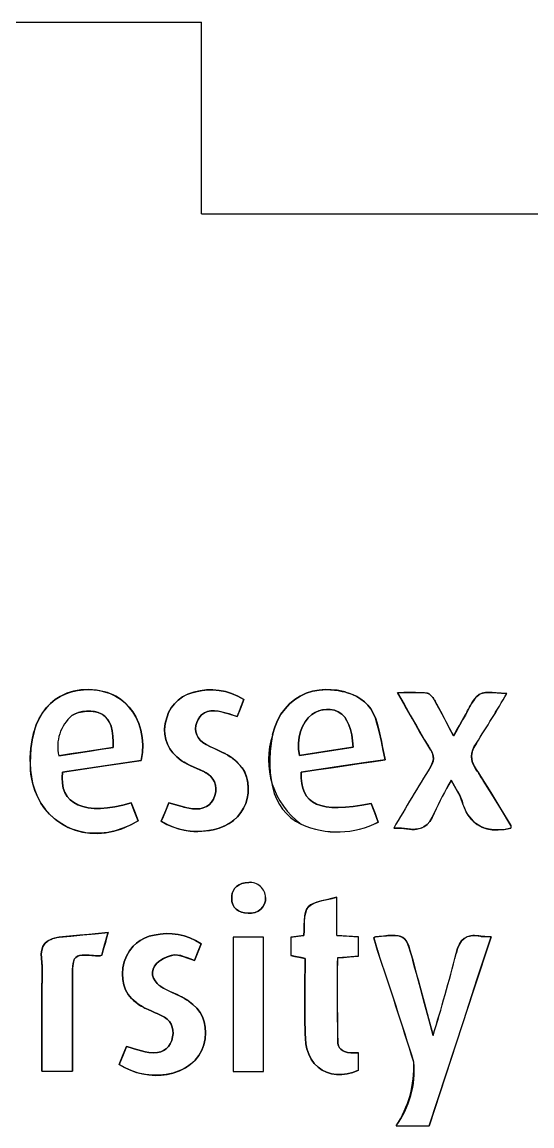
# Model space of a CAD drawing. Header units: millimetres. Extents: x 10 to 189, y 6 to 166.
# Drawn here: x 57.49 to 65.46, y 83.99 to 101.25 of the extents above; entities that cross this region are included whole.
import ezdxf

# ---------------------------------------------------------------- set-up
doc = ezdxf.new("R2010")
doc.units = ezdxf.units.MM

msp = doc.modelspace()

# ---------------------------------------------------------------- linework, layer by layer
at = {"color": 7, "linetype": 'Continuous'}
for p, q in [((40.295, 101.246), (60.295, 101.246)), ((60.295, 98.246), (60.295, 101.246)), ((60.295, 98.246), (80.295, 98.246)), ((61.826, 89.776), (62.663, 89.907)), ((59.349, 89.702), (58.123, 89.519)), ((65.129, 88.681), (65.129, 88.639)), ((62.41, 86.964), (62.41, 87.561)), ((60.289, 86.833), (60.187, 86.574)), ((60.788, 86.939), (60.788, 84.834)), ((61.264, 86.939), (60.788, 86.939)), ((61.264, 84.834), (61.264, 86.939)), ((61.691, 86.935), (61.691, 86.648)), ((62.746, 86.642), (62.746, 86.944)), ((62.747, 84.856), (62.747, 85.128)), ((57.799, 84.84), (58.278, 84.84)), ((60.788, 84.834), (61.264, 84.834)), ((63.336, 83.986), (63.854, 83.986))]:
    msp.add_line(p, q, dxfattribs=at)
at = {"color": 7, "linetype": 'Continuous', "lineweight": 15}
for p, q in [((60.295, 101.246), (40.295, 101.246)), ((60.295, 98.246), (60.295, 101.246)), ((80.295, 98.246), (60.295, 98.246))]:
    msp.add_line(p, q, dxfattribs=at)
at = {"color": 7, "linetype": 'Continuous', "flags": 128}
for points in [[(59.349, 89.702), (59.37, 89.824), (59.376, 89.944), (59.368, 90.061), (59.347, 90.173), (59.314, 90.28), (59.268, 90.381), (59.221, 90.459), (59.166, 90.531), (59.104, 90.596), (59.035, 90.653), (58.996, 90.679), (58.956, 90.704), (58.914, 90.725), (58.87, 90.744), (58.825, 90.761), (58.778, 90.774), (58.652, 90.799), (58.529, 90.809), (58.41, 90.804), (58.296, 90.784), (58.189, 90.75), (58.088, 90.703), (58.01, 90.653), (57.937, 90.593), (57.871, 90.525), (57.812, 90.449), (57.767, 90.374), (57.727, 90.293), (57.72, 90.277), (57.713, 90.26), (57.707, 90.243), (57.701, 90.226), (57.695, 90.208), (57.689, 90.19), (57.684, 90.172), (57.679, 90.154), (57.649, 90.022), (57.629, 89.886), (57.62, 89.771), (57.618, 89.656), (57.619, 89.646), (57.619, 89.637), (57.619, 89.628), (57.619, 89.618), (57.62, 89.596), (57.623, 89.55), (57.636, 89.446), (57.656, 89.347), (57.69, 89.235), (57.733, 89.131), (57.785, 89.035), (57.853, 88.937), (57.931, 88.849), (58.017, 88.773), (58.111, 88.707), (58.212, 88.653), (58.32, 88.611), (58.433, 88.581), (58.55, 88.564), (58.671, 88.56), (58.795, 88.57), (58.922, 88.594), (59.049, 88.633), (59.177, 88.687), (59.304, 88.756)], [(59.304, 88.756), (59.185, 88.691), (59.066, 88.639), (58.947, 88.601), (58.829, 88.575), (58.712, 88.562), (58.598, 88.561), (58.487, 88.571), (58.379, 88.593), (58.276, 88.626), (58.178, 88.67), (58.085, 88.723), (57.999, 88.787), (57.92, 88.861), (57.848, 88.943), (57.785, 89.035), (57.735, 89.128), (57.692, 89.228), (57.659, 89.335), (57.642, 89.409), (57.63, 89.486), (57.623, 89.556), (57.622, 89.565), (57.621, 89.575), (57.621, 89.584), (57.62, 89.594), (57.62, 89.603), (57.62, 89.612), (57.619, 89.749), (57.629, 89.886), (57.649, 90.022), (57.67, 90.121), (57.677, 90.146), (57.678, 90.152), (57.679, 90.154), (57.679, 90.154), (57.679, 90.154), (57.713, 90.258), (57.756, 90.354), (57.808, 90.442), (57.867, 90.521), (57.934, 90.591), (58.008, 90.651), (58.088, 90.703), (58.172, 90.743), (58.261, 90.775), (58.355, 90.796), (58.452, 90.807), (58.505, 90.809), (58.558, 90.808), (58.612, 90.804), (58.667, 90.797), (58.722, 90.787), (58.778, 90.774), (58.868, 90.745), (58.952, 90.706), (59.029, 90.657), (59.1, 90.599), (59.164, 90.533), (59.22, 90.46), (59.268, 90.381), (59.314, 90.28), (59.347, 90.173), (59.368, 90.061), (59.376, 89.944), (59.37, 89.824), (59.349, 89.702)], [(60.957, 90.651), (60.861, 90.704), (60.764, 90.746), (60.667, 90.777), (60.57, 90.796), (60.472, 90.805), (60.373, 90.803), (60.274, 90.791), (60.174, 90.769), (60.08, 90.737), (59.997, 90.694), (59.929, 90.645), (59.87, 90.588), (59.821, 90.522), (59.781, 90.449), (59.756, 90.384), (59.737, 90.315), (59.723, 90.241), (59.718, 90.174), (59.72, 90.109), (59.735, 90.03), (59.761, 89.954), (59.798, 89.883), (59.847, 89.817), (59.907, 89.756), (59.977, 89.701), (60.03, 89.667), (60.065, 89.649), (60.085, 89.638), (60.106, 89.628), (60.127, 89.618), (60.21, 89.58), (60.317, 89.533), (60.339, 89.522), (60.362, 89.509), (60.384, 89.495), (60.405, 89.481), (60.423, 89.465), (60.44, 89.449), (60.473, 89.408), (60.497, 89.364), (60.513, 89.316), (60.519, 89.264), (60.516, 89.209), (60.503, 89.151)], [(60.503, 89.151), (60.516, 89.209), (60.519, 89.264), (60.513, 89.316), (60.497, 89.364), (60.473, 89.408), (60.44, 89.449), (60.406, 89.48), (60.365, 89.508), (60.319, 89.532), (60.292, 89.544), (60.265, 89.557), (60.238, 89.568), (60.21, 89.58), (60.105, 89.629), (60.059, 89.652), (60.047, 89.658), (60.023, 89.672), (60, 89.686), (59.977, 89.701), (59.907, 89.756), (59.847, 89.817), (59.798, 89.883), (59.761, 89.954), (59.735, 90.03), (59.72, 90.109), (59.718, 90.191), (59.729, 90.279), (59.751, 90.367), (59.781, 90.449), (59.821, 90.522), (59.87, 90.588), (59.929, 90.645), (59.997, 90.694), (60.065, 90.73), (60.141, 90.759), (60.224, 90.781), (60.307, 90.796), (60.39, 90.804), (60.472, 90.805), (60.57, 90.796), (60.667, 90.777), (60.764, 90.746), (60.861, 90.704), (60.957, 90.651)], [(63.162, 89.712), (63.132, 89.855), (63.105, 89.995), (63.076, 90.13), (63.057, 90.208), (63.036, 90.285), (63.012, 90.361), (62.978, 90.441), (62.939, 90.506), (62.894, 90.564), (62.841, 90.616), (62.783, 90.661), (62.719, 90.7), (62.665, 90.726), (62.608, 90.748), (62.556, 90.765), (62.549, 90.767), (62.542, 90.769), (62.535, 90.771), (62.528, 90.773), (62.521, 90.775), (62.511, 90.777), (62.414, 90.797), (62.318, 90.807), (62.225, 90.809), (62.135, 90.801), (62.03, 90.782), (61.931, 90.75), (61.837, 90.706), (61.75, 90.651), (61.67, 90.586), (61.599, 90.509), (61.536, 90.423), (61.483, 90.327), (61.439, 90.221), (61.406, 90.106)], [(61.406, 90.106), (61.439, 90.221), (61.483, 90.327), (61.536, 90.423), (61.599, 90.509), (61.67, 90.586), (61.75, 90.651), (61.837, 90.706), (61.931, 90.75), (62.03, 90.782), (62.135, 90.801), (62.192, 90.807), (62.25, 90.809), (62.31, 90.807), (62.37, 90.802), (62.431, 90.794), (62.493, 90.781), (62.533, 90.772), (62.56, 90.764), (62.642, 90.735), (62.719, 90.7), (62.783, 90.661), (62.841, 90.616), (62.894, 90.564), (62.939, 90.506), (62.978, 90.441), (63.016, 90.35), (63.042, 90.264), (63.065, 90.177), (63.086, 90.087), (63.105, 89.996), (63.123, 89.903), (63.142, 89.808), (63.162, 89.712)], [(60.852, 90.386), (60.882, 90.461), (60.911, 90.534), (60.957, 90.651)], [(60.957, 90.651), (60.899, 90.503), (60.852, 90.386)], [(64.231, 90.083), (64.158, 90.223), (64.089, 90.354), (64.023, 90.48), (63.957, 90.602), (63.94, 90.632), (63.935, 90.641), (63.929, 90.65), (63.923, 90.66), (63.917, 90.669), (63.91, 90.679), (63.903, 90.688), (63.883, 90.712), (63.862, 90.733), (63.851, 90.741), (63.839, 90.748), (63.828, 90.752), (63.814, 90.755), (63.778, 90.758), (63.637, 90.763), (63.549, 90.763), (63.456, 90.761), (63.357, 90.76)], [(63.357, 90.76), (63.476, 90.761), (63.587, 90.763), (63.692, 90.763), (63.793, 90.757), (63.82, 90.754), (63.829, 90.752), (63.838, 90.748), (63.848, 90.743), (63.857, 90.737), (63.867, 90.729), (63.888, 90.707), (63.908, 90.683), (63.917, 90.669), (63.926, 90.656), (63.934, 90.643), (63.943, 90.626), (63.967, 90.584), (64.058, 90.414), (64.113, 90.309), (64.171, 90.199), (64.231, 90.083)], [(63.357, 90.76), (63.459, 90.581), (63.557, 90.409), (63.652, 90.243), (63.776, 90.029), (63.831, 89.937), (63.839, 89.925), (63.846, 89.913), (63.853, 89.901), (63.86, 89.889), (63.868, 89.877), (63.875, 89.865), (63.9, 89.817), (63.914, 89.773), (63.918, 89.731), (63.912, 89.689), (63.896, 89.646), (63.871, 89.6)], [(63.871, 89.6), (63.895, 89.643), (63.911, 89.684), (63.918, 89.723), (63.916, 89.763), (63.907, 89.799), (63.891, 89.837), (63.886, 89.845), (63.881, 89.854), (63.876, 89.863), (63.861, 89.887), (63.845, 89.914), (63.829, 89.94), (63.814, 89.966), (63.702, 90.155), (63.591, 90.349), (63.477, 90.55), (63.357, 90.76)], [(65.064, 90.746), (64.976, 90.754), (64.901, 90.76), (64.835, 90.764), (64.78, 90.764), (64.732, 90.761), (64.679, 90.75), (64.635, 90.731), (64.597, 90.702), (64.569, 90.672), (64.542, 90.635), (64.514, 90.589), (64.484, 90.536), (64.45, 90.473), (64.43, 90.435), (64.417, 90.411), (64.374, 90.334), (64.329, 90.255), (64.282, 90.172), (64.231, 90.083)], [(64.231, 90.083), (64.279, 90.168), (64.325, 90.247), (64.368, 90.323), (64.421, 90.419), (64.427, 90.43), (64.433, 90.44), (64.438, 90.451), (64.453, 90.479), (64.469, 90.507), (64.483, 90.534), (64.497, 90.559), (64.531, 90.616), (64.563, 90.663), (64.594, 90.7), (64.628, 90.727), (64.666, 90.746), (64.71, 90.758), (64.75, 90.763), (64.797, 90.764), (64.85, 90.763), (64.912, 90.759), (64.983, 90.754), (65.064, 90.746)], [(58.27, 90.403), (58.318, 90.429), (58.373, 90.449), (58.433, 90.463), (58.495, 90.471), (58.549, 90.472), (58.602, 90.468), (58.614, 90.466), (58.625, 90.464), (58.636, 90.462), (58.647, 90.459), (58.658, 90.457), (58.668, 90.454), (58.678, 90.45), (58.74, 90.422), (58.79, 90.386), (58.829, 90.343), (58.859, 90.293), (58.881, 90.238), (58.899, 90.162), (58.908, 90.08), (58.912, 89.994), (58.912, 89.905)], [(58.912, 89.905), (58.912, 89.994), (58.908, 90.08), (58.899, 90.162), (58.881, 90.238), (58.861, 90.29), (58.833, 90.337), (58.798, 90.378), (58.784, 90.391), (58.77, 90.402), (58.754, 90.414), (58.736, 90.424), (58.718, 90.434), (58.699, 90.442), (58.678, 90.45), (58.623, 90.464), (58.563, 90.471), (58.5, 90.471), (58.436, 90.464), (58.375, 90.45), (58.319, 90.429), (58.27, 90.403)], [(60.366, 89.952), (60.317, 89.983), (60.276, 90.019), (60.244, 90.058), (60.22, 90.101), (60.206, 90.147), (60.201, 90.197), (60.206, 90.245), (60.219, 90.295), (60.24, 90.343), (60.266, 90.383), (60.296, 90.416), (60.34, 90.446), (60.389, 90.466), (60.442, 90.476), (60.499, 90.477), (60.563, 90.47), (60.61, 90.46), (60.658, 90.447), (60.706, 90.433), (60.754, 90.417), (60.803, 90.401), (60.852, 90.386)], [(60.852, 90.386), (60.809, 90.399), (60.766, 90.413), (60.724, 90.427), (60.682, 90.44), (60.64, 90.452), (60.599, 90.462), (60.557, 90.471), (60.499, 90.477), (60.442, 90.476), (60.389, 90.466), (60.34, 90.446), (60.296, 90.416), (60.266, 90.383), (60.24, 90.343), (60.219, 90.295), (60.206, 90.245), (60.201, 90.197), (60.206, 90.147), (60.22, 90.101), (60.244, 90.058), (60.276, 90.019), (60.317, 89.983), (60.366, 89.952)], [(62.663, 89.907), (62.655, 90.009), (62.642, 90.102), (62.622, 90.184), (62.598, 90.258), (62.567, 90.321), (62.532, 90.375), (62.485, 90.424), (62.432, 90.461), (62.372, 90.485), (62.306, 90.498), (62.249, 90.499), (62.187, 90.493), (62.127, 90.477), (62.072, 90.452), (62.02, 90.419), (61.962, 90.367), (61.912, 90.305), (61.872, 90.233), (61.84, 90.153), (61.819, 90.066), (61.809, 89.973), (61.811, 89.876), (61.826, 89.776)], [(61.826, 89.776), (61.811, 89.876), (61.809, 89.973), (61.819, 90.066), (61.84, 90.153), (61.872, 90.233), (61.912, 90.305), (61.962, 90.367), (62.02, 90.419), (62.085, 90.459), (62.157, 90.486), (62.234, 90.498), (62.306, 90.498), (62.372, 90.485), (62.432, 90.461), (62.485, 90.424), (62.532, 90.375), (62.567, 90.321), (62.598, 90.258), (62.622, 90.184), (62.642, 90.102), (62.655, 90.009), (62.663, 89.907)], [(61.406, 90.106), (61.382, 89.973), (61.369, 89.838), (61.364, 89.718), (61.364, 89.665), (61.364, 89.658), (61.364, 89.652), (61.364, 89.645), (61.364, 89.638), (61.364, 89.631), (61.364, 89.624), (61.369, 89.509), (61.381, 89.398), (61.402, 89.29), (61.431, 89.186), (61.471, 89.088), (61.512, 89.011), (61.562, 88.938), (61.62, 88.871), (61.687, 88.809), (61.764, 88.753), (61.852, 88.704)], [(61.022, 89.187), (61.025, 89.272), (61.019, 89.352), (61.003, 89.427), (60.978, 89.497), (60.943, 89.563), (60.9, 89.62), (60.85, 89.674), (60.79, 89.725), (60.745, 89.757), (60.697, 89.787), (60.685, 89.794), (60.673, 89.8), (60.662, 89.807), (60.65, 89.813), (60.637, 89.82), (60.625, 89.826), (60.612, 89.832), (60.529, 89.871), (60.446, 89.909), (60.366, 89.952)], [(60.366, 89.952), (60.426, 89.92), (60.488, 89.89), (60.592, 89.842), (60.604, 89.836), (60.625, 89.826), (60.667, 89.804), (60.706, 89.781), (60.743, 89.758), (60.778, 89.734), (60.81, 89.709), (60.875, 89.649), (60.928, 89.585), (60.969, 89.516), (60.999, 89.442), (61.017, 89.363), (61.025, 89.278), (61.022, 89.187)], [(65.129, 88.681), (64.98, 88.927), (64.831, 89.174), (64.696, 89.389), (64.683, 89.41), (64.67, 89.431), (64.656, 89.452), (64.642, 89.473), (64.629, 89.494), (64.615, 89.515), (64.601, 89.535), (64.588, 89.556), (64.555, 89.611), (64.531, 89.663), (64.517, 89.714), (64.512, 89.764), (64.517, 89.814), (64.532, 89.864), (64.555, 89.917), (64.589, 89.971)], [(64.589, 89.971), (64.548, 89.903), (64.523, 89.838), (64.513, 89.775), (64.517, 89.713), (64.523, 89.688), (64.531, 89.663), (64.542, 89.637), (64.554, 89.611), (64.569, 89.585), (64.587, 89.557), (64.621, 89.506), (64.656, 89.453), (64.816, 89.197), (64.973, 88.939), (65.129, 88.681)], [(58.063, 89.772), (58.307, 89.81), (58.543, 89.847), (58.727, 89.876), (58.912, 89.905)], [(58.912, 89.905), (58.677, 89.868), (58.442, 89.832), (58.255, 89.802), (58.063, 89.772)], [(62.663, 89.907), (62.425, 89.87), (62.19, 89.833), (61.826, 89.776)], [(58.123, 89.519), (58.809, 89.621), (59.349, 89.702)], [(61.851, 89.517), (62.084, 89.552), (62.32, 89.587), (62.561, 89.623), (62.756, 89.651), (62.956, 89.681), (63.162, 89.712)], [(63.162, 89.712), (62.9, 89.673), (62.649, 89.636), (62.406, 89.599), (62.126, 89.558), (61.851, 89.517)], [(59.197, 89.039), (59.065, 89.003), (58.941, 88.976), (58.824, 88.959), (58.716, 88.95), (58.615, 88.951), (58.523, 88.961), (58.439, 88.979), (58.364, 89.006), (58.299, 89.042), (58.243, 89.086), (58.197, 89.138), (58.161, 89.198), (58.135, 89.267), (58.12, 89.343), (58.116, 89.427), (58.123, 89.519)], [(58.123, 89.519), (58.116, 89.427), (58.12, 89.343), (58.135, 89.267), (58.161, 89.198), (58.197, 89.138), (58.243, 89.086), (58.299, 89.042), (58.364, 89.006), (58.439, 88.979), (58.523, 88.961), (58.615, 88.951), (58.716, 88.95), (58.824, 88.959), (58.941, 88.976), (59.065, 89.003), (59.197, 89.039)], [(62.947, 89.026), (62.801, 89), (62.666, 88.981), (62.543, 88.969), (62.431, 88.964), (62.33, 88.966), (62.24, 88.976), (62.16, 88.994), (62.09, 89.019), (62.03, 89.052), (61.979, 89.093), (61.937, 89.142), (61.904, 89.2), (61.879, 89.266), (61.862, 89.341), (61.853, 89.424), (61.851, 89.517)], [(61.851, 89.517), (61.853, 89.424), (61.862, 89.341), (61.879, 89.266), (61.904, 89.2), (61.937, 89.142), (61.979, 89.093), (62.03, 89.052), (62.09, 89.019), (62.16, 88.994), (62.24, 88.976), (62.33, 88.966), (62.431, 88.964), (62.543, 88.969), (62.666, 88.981), (62.801, 89), (62.947, 89.026)], [(64.196, 89.39), (64.247, 89.298), (64.294, 89.217), (64.329, 89.153), (64.356, 89.09), (64.36, 89.077), (64.365, 89.062), (64.38, 89.014), (64.397, 88.97), (64.416, 88.928), (64.435, 88.889), (64.457, 88.852), (64.48, 88.819), (64.537, 88.752), (64.601, 88.699), (64.673, 88.659), (64.751, 88.632), (64.836, 88.617), (64.928, 88.613), (65.025, 88.62), (65.129, 88.639)], [(65.129, 88.639), (65.037, 88.622), (64.949, 88.614), (64.866, 88.614), (64.788, 88.624), (64.715, 88.643), (64.648, 88.671), (64.579, 88.715), (64.517, 88.772), (64.463, 88.843), (64.431, 88.897), (64.402, 88.957), (64.397, 88.97), (64.392, 88.983), (64.387, 88.996), (64.382, 89.009), (64.377, 89.023), (64.373, 89.037), (64.368, 89.051), (64.364, 89.065), (64.335, 89.141), (64.294, 89.217), (64.247, 89.298), (64.196, 89.39)], [(59.666, 88.75), (59.755, 88.7), (59.845, 88.66), (59.936, 88.63), (60.026, 88.609), (60.117, 88.596), (60.177, 88.592), (60.237, 88.591), (60.297, 88.593), (60.357, 88.598), (60.417, 88.606), (60.478, 88.617), (60.568, 88.641), (60.651, 88.674), (60.727, 88.715), (60.796, 88.764), (60.856, 88.821), (60.908, 88.884), (60.951, 88.953), (60.985, 89.027), (61.008, 89.105), (61.022, 89.187)], [(61.022, 89.187), (61.008, 89.105), (60.985, 89.027), (60.951, 88.953), (60.908, 88.884), (60.856, 88.821), (60.806, 88.773), (60.751, 88.731), (60.69, 88.693), (60.624, 88.662), (60.553, 88.636), (60.478, 88.617), (60.375, 88.6), (60.272, 88.592), (60.17, 88.592), (60.068, 88.602), (59.967, 88.622), (59.866, 88.653), (59.766, 88.695), (59.666, 88.75)], [(60.503, 89.151), (60.481, 89.094), (60.451, 89.046), (60.414, 89.008), (60.37, 88.979), (60.338, 88.964), (60.305, 88.954), (60.269, 88.946), (60.231, 88.943), (60.193, 88.942), (60.153, 88.946), (60.063, 88.961), (59.972, 88.984), (59.88, 89.01), (59.786, 89.036)], [(59.786, 89.036), (59.891, 89.007), (59.994, 88.978), (60.02, 88.971), (60.047, 88.964), (60.073, 88.959), (60.1, 88.953), (60.126, 88.949), (60.153, 88.946), (60.212, 88.942), (60.269, 88.946), (60.322, 88.958), (60.37, 88.979), (60.414, 89.008), (60.451, 89.046), (60.481, 89.094), (60.503, 89.151)], [(59.304, 88.756), (59.244, 88.914), (59.197, 89.039)], [(59.197, 89.039), (59.257, 88.88), (59.304, 88.756)], [(59.786, 89.036), (59.754, 88.96), (59.721, 88.882), (59.694, 88.818), (59.666, 88.75)], [(59.666, 88.75), (59.702, 88.835), (59.736, 88.916), (59.786, 89.036)], [(63.057, 88.738), (63.024, 88.826), (62.993, 88.907), (62.947, 89.026)], [(62.947, 89.026), (62.976, 88.951), (63.006, 88.873), (63.031, 88.808), (63.057, 88.738)], [(63.297, 88.643), (63.361, 88.64), (63.417, 88.639), (63.458, 88.637), (63.497, 88.633), (63.509, 88.631), (63.544, 88.626), (63.583, 88.623), (63.62, 88.623), (63.654, 88.625), (63.715, 88.639), (63.77, 88.664), (63.818, 88.7), (63.86, 88.747), (63.897, 88.806), (63.929, 88.877)], [(63.929, 88.877), (63.897, 88.806), (63.86, 88.747), (63.818, 88.7), (63.77, 88.664), (63.73, 88.644), (63.686, 88.631), (63.639, 88.624), (63.624, 88.623), (63.609, 88.622), (63.594, 88.622), (63.578, 88.623), (63.562, 88.624), (63.545, 88.626), (63.529, 88.628), (63.511, 88.631), (63.466, 88.636), (63.417, 88.639), (63.361, 88.64), (63.297, 88.643)], [(61.032, 87.794), (60.976, 87.787), (60.926, 87.775), (60.881, 87.757), (60.843, 87.731), (60.812, 87.699), (60.788, 87.659), (60.776, 87.624), (60.768, 87.584), (60.766, 87.54), (60.77, 87.497), (60.783, 87.448), (60.806, 87.408), (60.836, 87.374), (60.874, 87.349), (60.918, 87.33), (60.967, 87.317), (61.021, 87.31), (61.078, 87.311), (61.132, 87.323), (61.18, 87.345), (61.221, 87.375), (61.254, 87.412), (61.279, 87.456), (61.293, 87.504), (61.295, 87.557)], [(61.295, 87.557), (61.293, 87.504), (61.279, 87.456), (61.254, 87.412), (61.221, 87.375), (61.18, 87.345), (61.132, 87.323), (61.078, 87.311), (61.021, 87.31), (60.967, 87.317), (60.918, 87.33), (60.874, 87.349), (60.836, 87.374), (60.806, 87.408), (60.783, 87.448), (60.77, 87.497), (60.766, 87.54), (60.768, 87.584), (60.776, 87.624), (60.788, 87.659), (60.812, 87.699), (60.843, 87.731), (60.881, 87.757), (60.926, 87.775), (60.976, 87.787), (61.032, 87.794)], [(62.41, 87.561), (62.328, 87.54), (62.246, 87.522), (62.167, 87.505), (62.094, 87.486), (62.042, 87.466), (61.998, 87.441), (61.962, 87.41), (61.936, 87.37), (61.917, 87.314), (61.906, 87.251), (61.901, 87.181), (61.899, 87.109), (61.897, 87.036), (61.891, 86.965)], [(61.891, 86.965), (61.897, 87.041), (61.899, 87.119), (61.902, 87.196), (61.908, 87.269), (61.918, 87.321), (61.935, 87.368), (61.96, 87.408), (61.996, 87.44), (62.049, 87.469), (62.112, 87.491), (62.182, 87.509), (62.257, 87.524), (62.334, 87.541), (62.41, 87.561)], [(58.835, 87.008), (58.683, 86.994), (58.536, 86.981), (58.394, 86.968), (58.34, 86.963), (58.285, 86.958), (58.231, 86.952), (58.177, 86.947), (58.124, 86.941), (58.07, 86.935), (57.999, 86.923), (57.938, 86.903), (57.887, 86.874), (57.846, 86.837), (57.816, 86.79), (57.798, 86.734), (57.791, 86.676), (57.792, 86.611), (57.798, 86.544), (57.803, 86.479), (57.805, 86.414), (57.806, 86.348), (57.805, 86.283), (57.802, 86.138), (57.799, 85.994), (57.799, 85.97), (57.799, 85.931), (57.799, 85.892), (57.799, 85.853), (57.799, 85.814), (57.799, 85.775), (57.799, 85.59), (57.799, 84.84)], [(57.799, 84.84), (57.799, 85.642), (57.799, 85.839), (57.799, 85.87), (57.799, 85.901), (57.799, 85.932), (57.799, 85.963), (57.799, 85.986), (57.802, 86.135), (57.805, 86.306), (57.803, 86.475), (57.799, 86.541), (57.792, 86.609), (57.791, 86.675), (57.798, 86.734), (57.816, 86.79), (57.846, 86.837), (57.887, 86.874), (57.911, 86.89), (57.938, 86.903), (57.967, 86.914), (57.999, 86.923), (58.033, 86.93), (58.07, 86.935), (58.253, 86.955), (58.44, 86.972), (58.632, 86.99), (58.835, 87.008)], [(58.737, 86.657), (58.76, 86.74), (58.785, 86.831), (58.8, 86.885), (58.817, 86.943), (58.835, 87.008)], [(58.835, 87.008), (58.812, 86.927), (58.792, 86.855), (58.774, 86.791), (58.755, 86.722), (58.737, 86.657)], [(60.289, 86.833), (60.201, 86.887), (60.112, 86.929), (60.022, 86.96), (59.93, 86.98), (59.838, 86.99), (59.744, 86.992), (59.65, 86.985), (59.555, 86.971), (59.476, 86.951), (59.404, 86.923), (59.337, 86.887), (59.277, 86.844), (59.224, 86.794), (59.167, 86.722), (59.121, 86.641), (59.088, 86.552), (59.067, 86.456)], [(59.067, 86.456), (59.088, 86.552), (59.121, 86.641), (59.167, 86.722), (59.224, 86.794), (59.277, 86.844), (59.337, 86.887), (59.404, 86.923), (59.476, 86.951), (59.555, 86.971), (59.65, 86.985), (59.744, 86.992), (59.838, 86.99), (59.93, 86.98), (60.022, 86.96), (60.112, 86.929), (60.201, 86.887), (60.289, 86.833)], [(60.187, 86.574), (60.243, 86.718), (60.289, 86.833)], [(61.891, 86.965), (61.78, 86.948), (61.691, 86.935)], [(61.691, 86.935), (61.804, 86.952), (61.891, 86.965)], [(62.746, 86.944), (62.652, 86.949), (62.56, 86.955), (62.487, 86.959), (62.41, 86.964)], [(62.41, 86.964), (62.507, 86.958), (62.6, 86.953), (62.746, 86.944)], [(63.912, 85.398), (63.844, 85.655), (63.778, 85.9), (63.714, 86.138), (63.652, 86.37), (63.63, 86.451), (63.609, 86.532), (63.584, 86.623), (63.561, 86.704), (63.54, 86.772), (63.519, 86.828), (63.496, 86.872), (63.471, 86.907), (63.441, 86.932), (63.407, 86.95), (63.367, 86.96), (63.319, 86.965), (63.262, 86.965), (63.204, 86.961), (63.137, 86.955), (63.071, 86.948), (63.039, 86.944), (63.025, 86.943), (63.021, 86.942), (63.017, 86.942), (63.013, 86.941), (63.002, 86.936), (62.986, 86.925)], [(62.986, 86.925), (62.997, 86.932), (63.005, 86.938), (63.009, 86.94), (63.011, 86.941), (63.012, 86.941), (63.013, 86.941), (63.013, 86.941), (63.013, 86.941), (63.013, 86.941), (63.013, 86.941), (63.013, 86.941), (63.013, 86.941), (63.105, 86.952), (63.185, 86.96), (63.253, 86.965), (63.311, 86.965), (63.363, 86.961), (63.405, 86.95), (63.441, 86.932), (63.468, 86.909), (63.492, 86.879), (63.513, 86.841), (63.532, 86.794), (63.552, 86.735), (63.572, 86.665), (63.595, 86.584), (63.618, 86.496), (63.64, 86.416), (63.661, 86.334), (63.683, 86.253), (63.705, 86.171), (63.772, 85.923), (63.84, 85.667), (63.912, 85.398)], [(62.986, 86.925), (63.019, 86.817), (63.046, 86.73)], [(63.046, 86.73), (63.012, 86.84), (62.986, 86.925)], [(63.854, 83.986), (64.122, 84.81), (64.392, 85.635), (64.604, 86.287), (64.818, 86.942)], [(64.818, 86.942), (64.546, 86.109), (64.276, 85.281), (63.854, 83.986)], [(64.818, 86.942), (64.766, 86.944), (64.722, 86.946), (64.658, 86.951), (64.65, 86.952), (64.627, 86.956), (64.593, 86.96), (64.561, 86.962), (64.532, 86.961), (64.504, 86.959), (64.446, 86.944), (64.398, 86.918), (64.357, 86.879), (64.323, 86.827), (64.296, 86.762), (64.274, 86.683)], [(64.274, 86.683), (64.296, 86.762), (64.324, 86.828), (64.357, 86.879), (64.398, 86.918), (64.447, 86.945), (64.484, 86.955), (64.525, 86.961), (64.569, 86.961), (64.618, 86.957), (64.652, 86.952), (64.663, 86.95), (64.708, 86.947), (64.758, 86.945), (64.818, 86.942)], [(58.278, 84.84), (58.278, 85.247), (58.278, 85.648), (58.278, 86.046), (58.278, 86.12), (58.278, 86.195), (58.278, 86.27), (58.278, 86.331), (58.279, 86.385), (58.28, 86.433), (58.282, 86.476), (58.287, 86.525), (58.297, 86.565), (58.31, 86.597), (58.33, 86.621), (58.354, 86.637), (58.386, 86.648), (58.425, 86.654), (58.473, 86.656), (58.523, 86.654), (58.581, 86.651), (58.638, 86.647), (58.646, 86.646), (58.655, 86.646), (58.663, 86.645), (58.671, 86.644), (58.68, 86.644), (58.688, 86.643), (58.709, 86.647), (58.737, 86.657)], [(58.737, 86.657), (58.72, 86.651), (58.706, 86.646), (58.696, 86.643), (58.692, 86.643), (58.69, 86.643), (58.689, 86.643), (58.689, 86.643), (58.689, 86.643), (58.689, 86.643), (58.689, 86.643), (58.688, 86.643), (58.688, 86.643), (58.608, 86.649), (58.539, 86.654), (58.481, 86.656), (58.431, 86.654), (58.389, 86.649), (58.356, 86.638), (58.33, 86.621), (58.307, 86.591), (58.292, 86.55), (58.284, 86.495), (58.28, 86.442), (58.279, 86.38), (58.278, 86.307), (58.278, 86.239), (58.278, 86.164), (58.278, 86.09), (58.278, 86.015), (58.278, 85.94), (58.278, 85.865), (58.278, 85.791), (58.278, 85.319), (58.278, 84.84)], [(59.56, 86.484), (59.592, 86.524), (59.634, 86.561), (59.683, 86.593), (59.737, 86.62), (59.792, 86.641), (59.847, 86.655), (59.896, 86.659), (59.951, 86.653), (60.007, 86.637), (60.066, 86.616), (60.126, 86.594), (60.187, 86.574)], [(60.187, 86.574), (60.131, 86.592), (60.077, 86.612), (60.023, 86.632), (59.971, 86.648), (59.92, 86.658), (59.872, 86.659), (59.82, 86.649), (59.759, 86.629), (59.699, 86.602), (59.644, 86.568), (59.596, 86.528), (59.56, 86.484)], [(60.349, 85.347), (60.355, 85.442), (60.35, 85.531), (60.335, 85.613), (60.308, 85.689), (60.271, 85.759), (60.221, 85.825), (60.16, 85.885), (60.08, 85.946), (59.984, 86.003), (59.968, 86.011), (59.96, 86.015), (59.953, 86.018), (59.945, 86.022), (59.938, 86.026), (59.93, 86.029), (59.923, 86.033), (59.828, 86.076), (59.797, 86.09), (59.766, 86.105), (59.736, 86.12), (59.706, 86.136), (59.673, 86.156), (59.635, 86.183), (59.602, 86.214), (59.569, 86.254), (59.545, 86.296), (59.531, 86.341), (59.528, 86.388), (59.537, 86.436), (59.56, 86.484)], [(59.56, 86.484), (59.537, 86.436), (59.528, 86.388), (59.531, 86.341), (59.545, 86.296), (59.569, 86.254), (59.602, 86.214), (59.65, 86.172), (59.701, 86.139), (59.742, 86.117), (59.785, 86.096), (59.828, 86.076), (59.948, 86.021), (59.962, 86.014), (59.984, 86.003), (60.024, 85.981), (60.061, 85.958), (60.097, 85.935), (60.13, 85.91), (60.16, 85.885), (60.221, 85.825), (60.271, 85.759), (60.308, 85.689), (60.335, 85.613), (60.35, 85.531), (60.355, 85.442), (60.349, 85.347)], [(61.691, 86.648), (61.753, 86.636), (61.814, 86.625), (61.862, 86.616), (61.914, 86.606)], [(61.914, 86.606), (61.849, 86.618), (61.787, 86.63), (61.691, 86.648)], [(61.914, 86.606), (61.911, 86.135), (61.91, 85.666), (61.911, 85.588), (61.913, 85.51), (61.914, 85.433), (61.917, 85.355), (61.924, 85.271), (61.94, 85.193), (61.969, 85.107), (62.008, 85.03), (62.057, 84.963), (62.115, 84.906), (62.181, 84.859), (62.249, 84.825), (62.324, 84.802), (62.402, 84.789), (62.485, 84.788), (62.57, 84.798), (62.658, 84.821), (62.747, 84.856)], [(62.747, 84.856), (62.658, 84.821), (62.57, 84.798), (62.485, 84.788), (62.402, 84.789), (62.324, 84.802), (62.249, 84.825), (62.181, 84.859), (62.115, 84.906), (62.057, 84.963), (62.008, 85.03), (61.969, 85.107), (61.94, 85.193), (61.924, 85.271), (61.917, 85.355), (61.914, 85.433), (61.913, 85.51), (61.911, 85.588), (61.91, 85.666), (61.911, 86.135), (61.914, 86.606)], [(62.418, 86.613), (62.515, 86.621), (62.607, 86.63), (62.746, 86.642)], [(62.746, 86.642), (62.568, 86.626), (62.495, 86.62), (62.418, 86.613)], [(59.067, 86.456), (59.059, 86.362), (59.063, 86.273), (59.079, 86.191), (59.108, 86.114), (59.149, 86.043), (59.203, 85.977), (59.234, 85.948), (59.267, 85.919), (59.304, 85.892), (59.343, 85.866), (59.386, 85.842), (59.408, 85.829), (59.423, 85.822), (59.506, 85.783), (59.537, 85.769), (59.569, 85.756), (59.601, 85.742), (59.632, 85.728), (59.664, 85.713), (59.714, 85.686), (59.757, 85.653), (59.792, 85.616), (59.818, 85.575), (59.837, 85.531), (59.847, 85.483), (59.849, 85.432), (59.843, 85.379), (59.829, 85.322), (59.807, 85.27), (59.778, 85.227), (59.743, 85.192), (59.703, 85.165), (59.658, 85.146), (59.608, 85.134), (59.538, 85.129), (59.471, 85.135), (59.414, 85.145), (59.357, 85.158), (59.3, 85.174), (59.241, 85.192), (59.182, 85.21), (59.12, 85.227)], [(59.12, 85.227), (59.182, 85.21), (59.241, 85.192), (59.3, 85.174), (59.357, 85.158), (59.414, 85.145), (59.471, 85.135), (59.538, 85.129), (59.608, 85.134), (59.658, 85.146), (59.703, 85.165), (59.743, 85.192), (59.778, 85.227), (59.807, 85.27), (59.829, 85.322), (59.843, 85.379), (59.849, 85.432), (59.847, 85.483), (59.837, 85.531), (59.818, 85.575), (59.792, 85.616), (59.757, 85.653), (59.714, 85.686), (59.664, 85.713), (59.632, 85.728), (59.601, 85.742), (59.569, 85.756), (59.537, 85.769), (59.506, 85.783), (59.401, 85.833), (59.388, 85.84), (59.369, 85.851), (59.35, 85.862), (59.333, 85.873), (59.315, 85.884), (59.298, 85.896), (59.282, 85.908), (59.241, 85.942), (59.203, 85.977), (59.149, 86.043), (59.108, 86.114), (59.079, 86.191), (59.063, 86.273), (59.059, 86.362), (59.067, 86.456)], [(59.009, 84.947), (59.093, 84.897), (59.183, 84.855), (59.277, 84.822), (59.373, 84.798), (59.471, 84.783), (59.568, 84.776), (59.663, 84.779), (59.757, 84.791), (59.848, 84.812), (59.951, 84.848), (60.043, 84.894), (60.125, 84.95), (60.195, 85.015), (60.254, 85.088), (60.299, 85.168), (60.331, 85.254), (60.349, 85.347)], [(60.349, 85.347), (60.331, 85.254), (60.299, 85.168), (60.254, 85.088), (60.195, 85.015), (60.14, 84.962), (60.077, 84.915), (60.007, 84.874), (59.931, 84.84), (59.848, 84.812), (59.744, 84.789), (59.637, 84.777), (59.528, 84.778), (59.418, 84.79), (59.31, 84.813), (59.205, 84.847), (59.104, 84.892), (59.009, 84.947)], [(62.747, 85.128), (62.687, 85.126), (62.629, 85.127), (62.575, 85.135), (62.527, 85.149), (62.498, 85.164), (62.473, 85.184), (62.453, 85.209), (62.437, 85.239), (62.427, 85.276), (62.422, 85.32)], [(62.422, 85.32), (62.427, 85.276), (62.437, 85.239), (62.453, 85.209), (62.473, 85.184), (62.498, 85.164), (62.527, 85.149), (62.575, 85.135), (62.629, 85.127), (62.687, 85.126), (62.747, 85.128)], [(59.12, 85.227), (59.058, 85.071), (59.009, 84.947)], [(59.009, 84.947), (59.071, 85.104), (59.12, 85.227)]]:
    msp.add_lwpolyline(points, dxfattribs=at)
at = {"color": 7, "linetype": 'Continuous'}
for centre, radius, start, end in [((46.416, 101.647), 21.601, 327.2794, 329.6915), ((49.125, 99.986), 18.424, 327.0714, 329.8995), ((58.685, 89.917), 0.638, 130.5056, 193.1488), ((58.686, 89.917), 0.639, 130.5686, 193.0859), ((62.587, 89.709), 1.245, 161.4171, 233.8333), ((118.399, 56.248), 63.919, 148.54842, 149.5487), ((119.02, 55.876), 64.643, 148.55402, 149.5431), ((69.591, 86.255), 6.24, 149.843, 155.149), ((69.681, 86.208), 6.341, 149.8855, 155.1065), ((62.419, 89.972), 1.39, 245.9261, 297.3662), ((62.419, 89.968), 1.385, 245.8428, 297.4495), ((61.05, 87.549), 0.246, 1.8368, 94.1682), ((61.05, 87.548), 0.246, 1.9163, 94.0888), ((-28.874, 55.97), 96.931, 17.41747, 18.50201), ((-41.069, 52.017), 109.75, 17.48081, 18.43867), ((32.7, 94.879), 32.621, 343.1032, 345.4484), ((36.51, 93.806), 28.663, 342.9413, 345.6103), ((101.034, 86.091), 38.62, 179.2261, 181.144), ((106.237, 86.108), 43.822, 179.3399, 181.0302), ((62.147, 84.852), 1.471, 323.9119, 5.1533), ((61.941, 84.909), 1.672, 326.4836, 2.5817)]:
    msp.add_arc(centre, radius, start, end, dxfattribs=at)

doc.saveas('drawing.dxf')
